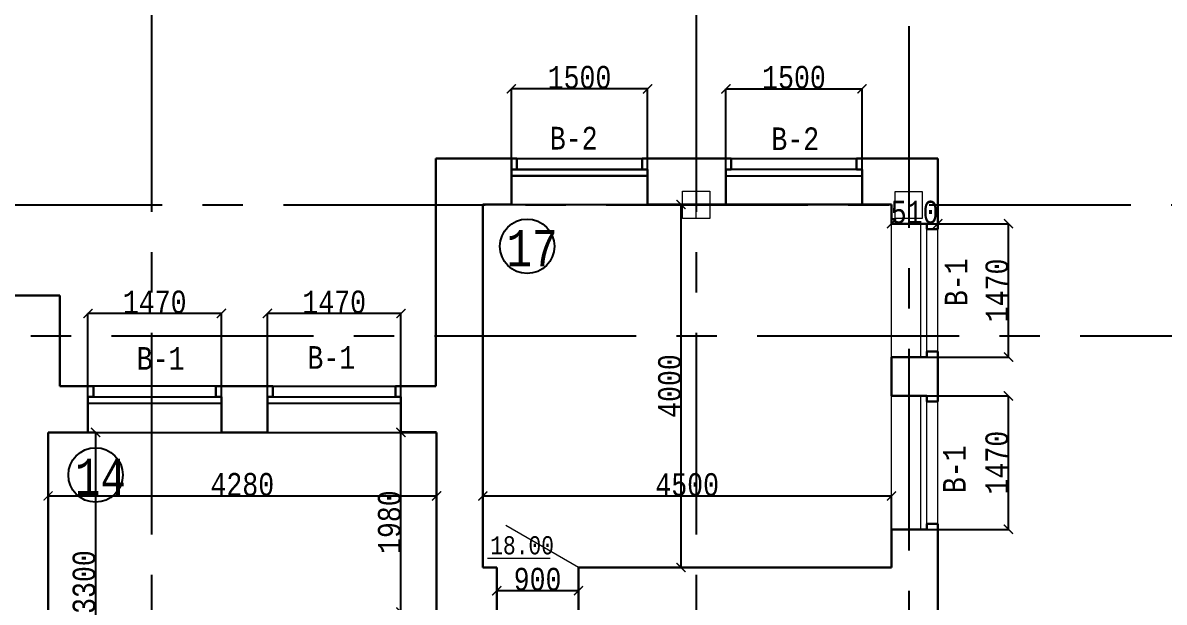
# Model space of a CAD drawing. Header units: millimetres. Extents: x -689206 to 4969298, y -1019800 to 703299.
# Drawn here: x 296955 to 309527, y -53482 to -47097 of the extents above; entities that cross this region are included whole.
import ezdxf

# ---------------------------------------------------------------- set-up
doc = ezdxf.new("R2010")
doc.units = ezdxf.units.MM
doc.linetypes.add('осеваяX2', pattern=[101.6, 63.5, -12.7, 12.7, -12.7])
for name, color, linetype, lineweight in [('ОКНА', 250, 'Continuous', 20), ('РАЗМЕРЫ', 7, 'Continuous', 9), ('Слой1', 7, 'Continuous', 30), ('стены', 7, 'Continuous', 20)]:
    doc.layers.add(name, color=color, linetype=linetype, lineweight=lineweight)
doc.layers.add('четотам', color=7, linetype='Continuous')
doc.styles.add('Аннотативный', font='isocteur.ttf', dxfattribs={"width": 0.7, "height": 250})
doc.dimstyles.new('Аннотативный', dxfattribs={"dimscale": 0, "dimtxt": 250, "dimasz": 100, "dimexe": 1.25, "dimexo": 0.625, "dimtad": 1, "dimdec": 0, "dimtxsty": 'Аннотативный', "dimblk": 'ARCHTICK', "dimcen": 2.5, "dimadec": 0, "dimazin": 0, "dimtfac": 1, "dimtdec": 0, "dimtmove": 0, "dimatfit": 3, "dimfxl": 1, "dimarcsym": 0})

# ---------------------------------------------------------------- blocks, each defined once
blk = doc.blocks.new('_ArchTick')
at = {"color": 0, "linetype": 'ByBlock', "const_width": 0.15}
blk.add_lwpolyline([(-0.5, -0.5), (0.5, 0.5)], dxfattribs=at)
blk = doc.blocks.new('*D934')
at = {"layer": 'Defpoints', "color": 0, "lineweight": 30, "transparency": 16777216}
for p in [(302337, -47825), (302337, -49100), (303837, -49100)]:
    blk.add_point(p, dxfattribs=at)
at = {"layer": 'стены', "color": 0, "lineweight": -2, "transparency": 16777216}
for p, q in [((302337, -49100), (302337, -47824)), ((303837, -47825), (302337, -47825)), ((303837, -49100), (303837, -47824))]:
    blk.add_line(p, q, dxfattribs=at)
at = {"layer": 'стены', "color": 0, "lineweight": -2, "transparency": 16777216, "xscale": 100, "yscale": 100, "zscale": 100, "rotation": 180}
blk.add_blockref('_ArchTick', (302337, -47825), dxfattribs=at)
at = {"layer": 'стены', "color": 0, "lineweight": -2, "transparency": 16777216, "xscale": 100, "yscale": 100, "zscale": 100}
blk.add_blockref('_ArchTick', (303837, -47825), dxfattribs=at)
at = {"layer": 'стены', "color": 0, "transparency": 16777216, "insert": (303087, -47699), "char_height": 250, "attachment_point": 5, "style": 'Аннотативный'}
blk.add_mtext('1500', dxfattribs=at)
blk = doc.blocks.new('*D935')
at = {"layer": 'Defpoints', "color": 0, "lineweight": 30, "transparency": 16777216}
for p in [(299650, -50300), (299650, -51610), (301120, -51610)]:
    blk.add_point(p, dxfattribs=at)
at = {"layer": 'стены', "color": 0, "lineweight": -2, "transparency": 16777216}
for p, q in [((299650, -51610), (299650, -50299)), ((301120, -50300), (299650, -50300)), ((301120, -51610), (301120, -50299))]:
    blk.add_line(p, q, dxfattribs=at)
at = {"layer": 'стены', "color": 0, "lineweight": -2, "transparency": 16777216, "xscale": 100, "yscale": 100, "zscale": 100, "rotation": 180}
blk.add_blockref('_ArchTick', (299650, -50300), dxfattribs=at)
at = {"layer": 'стены', "color": 0, "lineweight": -2, "transparency": 16777216, "xscale": 100, "yscale": 100, "zscale": 100}
blk.add_blockref('_ArchTick', (301120, -50300), dxfattribs=at)
at = {"layer": 'стены', "color": 0, "lineweight": 13, "transparency": 16777216, "insert": (300385, -50175), "char_height": 250, "attachment_point": 5, "style": 'Аннотативный'}
blk.add_mtext('1470', dxfattribs=at)
blk = doc.blocks.new('*D936')
at = {"layer": 'Defpoints', "color": 0, "lineweight": 30, "transparency": 16777216}
for p in [(297673, -50300), (297673, -51610), (299143, -51610)]:
    blk.add_point(p, dxfattribs=at)
at = {"layer": 'стены', "color": 0, "lineweight": -2, "transparency": 16777216}
for p, q in [((297673, -51610), (297673, -50299)), ((299143, -50300), (297673, -50300)), ((299143, -51610), (299143, -50299))]:
    blk.add_line(p, q, dxfattribs=at)
at = {"layer": 'стены', "color": 0, "lineweight": -2, "transparency": 16777216, "xscale": 100, "yscale": 100, "zscale": 100, "rotation": 180}
blk.add_blockref('_ArchTick', (297673, -50300), dxfattribs=at)
at = {"layer": 'стены', "color": 0, "lineweight": -2, "transparency": 16777216, "xscale": 100, "yscale": 100, "zscale": 100}
blk.add_blockref('_ArchTick', (299143, -50300), dxfattribs=at)
at = {"layer": 'стены', "color": 0, "lineweight": 13, "transparency": 16777216, "insert": (298408, -50175), "char_height": 250, "attachment_point": 5, "style": 'Аннотативный'}
blk.add_mtext('1470', dxfattribs=at)
blk = doc.blocks.new('*D906')
at = {"layer": 'Defpoints', "color": 0, "lineweight": 30, "transparency": 16777216}
for p in [(306199, -47825), (304699, -48712), (306199, -48712)]:
    blk.add_point(p, dxfattribs=at)
at = {"layer": 'стены', "color": 0, "lineweight": -2, "transparency": 16777216}
for p, q in [((304699, -48712), (304699, -47824)), ((304699, -47825), (306199, -47825)), ((306199, -48712), (306199, -47824))]:
    blk.add_line(p, q, dxfattribs=at)
at = {"layer": 'стены', "color": 0, "lineweight": -2, "transparency": 16777216, "xscale": 100, "yscale": 100, "zscale": 100, "rotation": 180}
blk.add_blockref('_ArchTick', (304699, -47825), dxfattribs=at)
at = {"layer": 'стены', "color": 0, "lineweight": -2, "transparency": 16777216, "xscale": 100, "yscale": 100, "zscale": 100}
blk.add_blockref('_ArchTick', (306199, -47825), dxfattribs=at)
at = {"layer": 'стены', "color": 0, "lineweight": 25, "transparency": 16777216, "insert": (305449, -47699), "char_height": 250, "attachment_point": 5, "style": 'Аннотативный'}
blk.add_mtext('1500', dxfattribs=at)
blk = doc.blocks.new('*D966')
at = {"layer": 'Defpoints', "color": 0, "lineweight": 30, "transparency": 16777216}
for p in [(297233, -51610), (301513, -51610), (301513, -52311)]:
    blk.add_point(p, dxfattribs=at)
at = {"layer": 'РАЗМЕРЫ', "color": 0, "lineweight": -2, "transparency": 16777216}
for p, q in [((297233, -51611), (297233, -52312)), ((301513, -51611), (301513, -52312)), ((297233, -52311), (301513, -52311))]:
    blk.add_line(p, q, dxfattribs=at)
at = {"layer": 'РАЗМЕРЫ', "color": 0, "lineweight": -2, "transparency": 16777216, "xscale": 100, "yscale": 100, "zscale": 100, "rotation": 180}
blk.add_blockref('_ArchTick', (297233, -52311), dxfattribs=at)
at = {"layer": 'РАЗМЕРЫ', "color": 0, "lineweight": -2, "transparency": 16777216, "xscale": 100, "yscale": 100, "zscale": 100}
blk.add_blockref('_ArchTick', (301513, -52311), dxfattribs=at)
at = {"layer": 'РАЗМЕРЫ', "color": 0, "lineweight": 13, "transparency": 16777216, "insert": (299373, -52185), "char_height": 250, "attachment_point": 5, "style": 'Аннотативный'}
blk.add_mtext('4280', dxfattribs=at)
blk = doc.blocks.new('*D969')
at = {"layer": 'Defpoints', "color": 0, "lineweight": 30, "transparency": 16777216}
for p in [(306523, -51209), (307811, -51209), (306523, -52679)]:
    blk.add_point(p, dxfattribs=at)
at = {"layer": 'РАЗМЕРЫ', "color": 0, "lineweight": -2, "transparency": 16777216}
for p, q in [((306523, -51209), (307812, -51209)), ((307811, -52679), (307811, -51209)), ((306523, -52679), (307812, -52679))]:
    blk.add_line(p, q, dxfattribs=at)
at = {"layer": 'РАЗМЕРЫ', "color": 0, "lineweight": -2, "transparency": 16777216, "xscale": 100, "yscale": 100, "zscale": 100}
for p, rotation in [((307811, -51209), 90), ((307811, -52679), 270)]:
    blk.add_blockref('_ArchTick', p, dxfattribs=dict(at, rotation=rotation))
at = {"layer": 'РАЗМЕРЫ', "color": 0, "lineweight": 13, "transparency": 16777216, "insert": (307685, -51944), "char_height": 250, "attachment_point": 5, "rotation": 90, "style": 'Аннотативный'}
blk.add_mtext('1470', dxfattribs=at)
blk = doc.blocks.new('*D978')
at = {"layer": 'Defpoints', "color": 0, "lineweight": 30, "transparency": 16777216}
for p in [(306523, -49311), (307812, -49311), (306523, -50781)]:
    blk.add_point(p, dxfattribs=at)
at = {"layer": 'РАЗМЕРЫ', "color": 0, "lineweight": -2, "transparency": 16777216}
for p, q in [((306523, -49311), (307813, -49311)), ((307812, -50781), (307812, -49311)), ((306523, -50781), (307813, -50781))]:
    blk.add_line(p, q, dxfattribs=at)
at = {"layer": 'РАЗМЕРЫ', "color": 0, "lineweight": -2, "transparency": 16777216, "xscale": 100, "yscale": 100, "zscale": 100}
for p, rotation in [((307812, -49311), 90), ((307812, -50781), 270)]:
    blk.add_blockref('_ArchTick', p, dxfattribs=dict(at, rotation=rotation))
at = {"layer": 'РАЗМЕРЫ', "color": 0, "lineweight": 13, "transparency": 16777216, "insert": (307686, -50046), "char_height": 250, "attachment_point": 5, "rotation": 90, "style": 'Аннотативный'}
blk.add_mtext('1470', dxfattribs=at)
blk = doc.blocks.new('*D1038')
at = {"layer": 'Defpoints', "color": 0, "linetype": 'ByBlock', "lineweight": 30, "transparency": 16777216}
for p in [(302175, -53355), (302175, -53355), (303075, -53355)]:
    blk.add_point(p, dxfattribs=at)
at = {"layer": 'РАЗМЕРЫ', "color": 0, "linetype": 'ByBlock', "lineweight": -2, "transparency": 16777216}
for p, q in [((302175, -53355), (302175, -53354)), ((303075, -53355), (302175, -53355)), ((303075, -53355), (303075, -53354))]:
    blk.add_line(p, q, dxfattribs=at)
at = {"layer": 'РАЗМЕРЫ', "color": 0, "linetype": 'ByBlock', "lineweight": -2, "transparency": 16777216, "xscale": 100, "yscale": 100, "zscale": 100, "rotation": 180}
blk.add_blockref('_ArchTick', (302175, -53355), dxfattribs=at)
at = {"layer": 'РАЗМЕРЫ', "color": 0, "linetype": 'ByBlock', "lineweight": -2, "transparency": 16777216, "xscale": 100, "yscale": 100, "zscale": 100}
blk.add_blockref('_ArchTick', (303075, -53355), dxfattribs=at)
at = {"layer": 'РАЗМЕРЫ', "color": 0, "linetype": 'ByBlock', "lineweight": 13, "transparency": 16777216, "insert": (302625, -53230), "char_height": 250, "attachment_point": 5, "style": 'Аннотативный'}
blk.add_mtext('900', dxfattribs=at)
blk = doc.blocks.new('*D1056')
at = {"layer": 'Defpoints', "color": 0, "linetype": 'ByBlock', "lineweight": 30, "transparency": 16777216}
for p in [(306523, -49311), (307033, -49311), (307033, -49311)]:
    blk.add_point(p, dxfattribs=at)
at = {"layer": 'РАЗМЕРЫ', "color": 0, "linetype": 'ByBlock', "lineweight": -2, "transparency": 16777216}
for p, q in [((306523, -49310), (306523, -49310)), ((306523, -49311), (307033, -49311)), ((307033, -49310), (307033, -49310))]:
    blk.add_line(p, q, dxfattribs=at)
at = {"layer": 'РАЗМЕРЫ', "color": 0, "linetype": 'ByBlock', "lineweight": -2, "transparency": 16777216, "xscale": 100, "yscale": 100, "zscale": 100, "rotation": 180}
blk.add_blockref('_ArchTick', (306523, -49311), dxfattribs=at)
at = {"layer": 'РАЗМЕРЫ', "color": 0, "linetype": 'ByBlock', "lineweight": -2, "transparency": 16777216, "xscale": 100, "yscale": 100, "zscale": 100}
blk.add_blockref('_ArchTick', (307033, -49311), dxfattribs=at)
at = {"layer": 'РАЗМЕРЫ', "color": 0, "linetype": 'ByBlock', "lineweight": 20, "transparency": 16777216, "insert": (306778, -49185), "char_height": 250, "attachment_point": 5, "style": 'Аннотативный'}
blk.add_mtext('510', dxfattribs=at)
blk = doc.blocks.new('*D1057')
at = {"layer": 'Defpoints', "color": 0, "linetype": 'ByBlock', "lineweight": 30, "transparency": 16777216}
for p in [(304205, -49100), (306523, -49100), (306523, -53100)]:
    blk.add_point(p, dxfattribs=at)
at = {"layer": 'РАЗМЕРЫ', "color": 0, "linetype": 'ByBlock', "lineweight": -2, "transparency": 16777216}
for p, q in [((306522, -49100), (304204, -49100)), ((304205, -53100), (304205, -49100)), ((306522, -53100), (304204, -53100))]:
    blk.add_line(p, q, dxfattribs=at)
at = {"layer": 'РАЗМЕРЫ', "color": 0, "linetype": 'ByBlock', "lineweight": -2, "transparency": 16777216, "xscale": 100, "yscale": 100, "zscale": 100}
for p, rotation in [((304205, -49100), 90), ((304205, -53100), 270)]:
    blk.add_blockref('_ArchTick', p, dxfattribs=dict(at, rotation=rotation))
at = {"layer": 'РАЗМЕРЫ', "color": 0, "linetype": 'ByBlock', "lineweight": 20, "transparency": 16777216, "insert": (304080, -51100), "char_height": 250, "attachment_point": 5, "rotation": 90, "style": 'Аннотативный'}
blk.add_mtext('4000', dxfattribs=at)
blk = doc.blocks.new('*D1058')
at = {"layer": 'Defpoints', "color": 0, "linetype": 'ByBlock', "lineweight": 30, "transparency": 16777216}
for p in [(302023, -52312), (302023, -53100), (306523, -53100)]:
    blk.add_point(p, dxfattribs=at)
at = {"layer": 'РАЗМЕРЫ', "color": 0, "linetype": 'ByBlock', "lineweight": -2, "transparency": 16777216}
for p, q in [((302023, -53100), (302023, -52311)), ((306523, -52312), (302023, -52312)), ((306523, -53100), (306523, -52311))]:
    blk.add_line(p, q, dxfattribs=at)
at = {"layer": 'РАЗМЕРЫ', "color": 0, "linetype": 'ByBlock', "lineweight": -2, "transparency": 16777216, "xscale": 100, "yscale": 100, "zscale": 100, "rotation": 180}
blk.add_blockref('_ArchTick', (302023, -52312), dxfattribs=at)
at = {"layer": 'РАЗМЕРЫ', "color": 0, "linetype": 'ByBlock', "lineweight": -2, "transparency": 16777216, "xscale": 100, "yscale": 100, "zscale": 100}
blk.add_blockref('_ArchTick', (306523, -52312), dxfattribs=at)
at = {"layer": 'РАЗМЕРЫ', "color": 0, "linetype": 'ByBlock', "lineweight": 20, "transparency": 16777216, "insert": (304273, -52187), "char_height": 250, "attachment_point": 5, "style": 'Аннотативный'}
blk.add_mtext('4500', dxfattribs=at)
blk = doc.blocks.new('*D1064')
at = {"layer": 'Defpoints', "color": 0, "linetype": 'ByBlock', "lineweight": 20, "transparency": 16777216}
for p in [(297233, -51610), (297233, -54910), (297757, -54910)]:
    blk.add_point(p, dxfattribs=at)
at = {"layer": 'РАЗМЕРЫ', "color": 0, "linetype": 'ByBlock', "lineweight": -2, "transparency": 16777216}
for p, q in [((297233, -51610), (297758, -51610)), ((297757, -51610), (297757, -54910)), ((297233, -54910), (297758, -54910))]:
    blk.add_line(p, q, dxfattribs=at)
at = {"layer": 'РАЗМЕРЫ', "color": 0, "linetype": 'ByBlock', "lineweight": -2, "transparency": 16777216, "xscale": 100, "yscale": 100, "zscale": 100}
for p, rotation in [((297757, -51610), 90), ((297757, -54910), 270)]:
    blk.add_blockref('_ArchTick', p, dxfattribs=dict(at, rotation=rotation))
at = {"layer": 'РАЗМЕРЫ', "color": 0, "linetype": 'ByBlock', "lineweight": 20, "transparency": 16777216, "insert": (297631, -53260), "char_height": 250, "attachment_point": 5, "rotation": 90, "style": 'Аннотативный'}
blk.add_mtext('3300', dxfattribs=at)
blk = doc.blocks.new('*D1065')
at = {"layer": 'Defpoints', "color": 0, "linetype": 'ByBlock', "lineweight": 20, "transparency": 16777216}
for p in [(301120, -51610), (301513, -51610), (301513, -53590)]:
    blk.add_point(p, dxfattribs=at)
at = {"layer": 'РАЗМЕРЫ', "color": 0, "linetype": 'ByBlock', "lineweight": -2, "transparency": 16777216}
for p, q in [((301512, -51610), (301119, -51610)), ((301120, -53590), (301120, -51610)), ((301512, -53590), (301119, -53590))]:
    blk.add_line(p, q, dxfattribs=at)
at = {"layer": 'РАЗМЕРЫ', "color": 0, "linetype": 'ByBlock', "lineweight": -2, "transparency": 16777216, "xscale": 100, "yscale": 100, "zscale": 100}
for p, rotation in [((301120, -51610), 90), ((301120, -53590), 270)]:
    blk.add_blockref('_ArchTick', p, dxfattribs=dict(at, rotation=rotation))
at = {"layer": 'РАЗМЕРЫ', "color": 0, "linetype": 'ByBlock', "lineweight": 20, "transparency": 16777216, "insert": (300994, -52600), "char_height": 250, "attachment_point": 5, "rotation": 90, "style": 'Аннотативный'}
blk.add_mtext('1980', dxfattribs=at)

msp = doc.modelspace()

# ---------------------------------------------------------------- linework, layer by layer
at = {"layer": 'ОКНА'}
for p, q in [((306912.8, -49311), (306842.8, -49311)), ((306842.8, -49311), (306842.8, -50781)), ((306912.8, -49371), (306912.8, -49311)), ((306912.8, -50721), (306912.8, -49371)), ((306912.8, -51209.1), (306842.8, -51209.1)), ((306842.8, -51209.1), (306842.8, -52679.1)), ((306912.8, -51269.1), (306912.8, -51209.1)), ((306912.8, -52619.1), (306912.8, -51269.1))]:
    msp.add_line(p, q, dxfattribs=at)
at = {"layer": 'РАЗМЕРЫ'}
for p, q in [((306522.8, -50781), (306522.8, -49311)), ((307032.8, -50721), (307032.8, -49371)), ((306522.8, -52679.1), (306522.8, -51209.1)), ((307032.8, -52619.1), (307032.8, -51269.1)), ((302074.4, -52997.7), (302763.7, -52997.7))]:
    msp.add_line(p, q, dxfattribs=at)
at = {"layer": 'РАЗМЕРЫ', "linetype": 'ByBlock', "lineweight": 20}
msp.add_line((301512.8, -53590.3), (301512.8, -53410.3), dxfattribs=at)
at = {"layer": 'Слой1'}
for p, q in [((306522.8, -49311), (306912.8, -49311)), ((306912.8, -49311), (306912.8, -49371)), ((306912.8, -49371), (307032.8, -49371)), ((307032.8, -49371), (306912.8, -49371)), ((306912.8, -50781), (306522.8, -50781)), ((307032.8, -50721), (306912.8, -50721)), ((306912.8, -50721), (306912.8, -50781)), ((307032.8, -50781), (307032.8, -50721)), ((306522.8, -51209.1), (306912.8, -51209.1)), ((306912.8, -51209.1), (306912.8, -51269.1)), ((306912.8, -51269.1), (307032.8, -51269.1)), ((307032.8, -51269.1), (306912.8, -51269.1)), ((307032.8, -52619.1), (306912.8, -52619.1)), ((306912.8, -52619.1), (306912.8, -52679.1)), ((306912.8, -52679.1), (306522.8, -52679.1))]:
    msp.add_line(p, q, dxfattribs=at)
at = {"layer": 'стены', "linetype": 'осеваяX2', "lineweight": 25, "ltscale": 35}
for p, q in [((298372.7, -46956.8), (298372.7, -92560)), ((304372.7, -46956.8), (304372.7, -90460)), ((306712.8, -47134.9), (306712.8, -92560)), ((285600.8, -49102.3), (328372.7, -49102.3)), ((262372.7, -50545.9), (328372.7, -50545.9))]:
    msp.add_line(p, q, dxfattribs=at)
at = {"layer": 'стены', "lineweight": 30}
for p, q in [((301504.8, -48592.3), (301504.8, -51100.3)), ((301504.8, -48592.3), (302396.7, -48592.3)), ((302396.7, -48712.3), (302396.7, -48592.3)), ((303776.7, -48712.3), (303776.7, -48592.3)), ((304758.8, -48592.3), (303776.7, -48592.3)), ((304758.8, -48712.3), (304758.8, -48592.3)), ((306138.8, -48712.3), (306138.8, -48592.3)), ((306138.8, -48592.3), (307032.8, -48592.3)), ((307032.8, -49371), (307032.8, -48592.3)), ((302336.7, -49100.3), (302336.7, -48712.3)), ((302336.7, -48712.3), (302396.7, -48712.3)), ((303836.7, -48712.3), (303776.7, -48712.3)), ((303836.7, -49100.3), (303836.7, -48712.3)), ((304698.8, -49100.3), (304698.8, -48712.3)), ((304698.8, -48712.3), (304758.8, -48712.3)), ((306198.8, -48712.3), (306138.8, -48712.3)), ((306198.8, -49100.3), (306198.8, -48712.3)), ((302022.8, -49100.3), (302022.8, -53100.3)), ((302336.7, -49100.3), (302022.8, -49100.3)), ((303836.7, -49100.3), (304698.8, -49100.3)), ((306198.8, -49100.3), (306522.8, -49100.3)), ((306522.8, -49100.3), (306522.8, -49311)), ((307032.8, -49371), (307032.8, -49100.3)), ((295944.6, -50100.3), (297362.8, -50100.3)), ((297002.8, -50100.3), (297362.8, -50100.3)), ((297362.8, -51100.3), (297362.8, -50100.3)), ((306522.8, -50781), (306522.8, -51209.1)), ((307032.8, -51269.1), (307032.8, -50721)), ((307032.8, -51269.1), (307032.8, -50721)), ((297733, -51100.3), (297362.8, -51100.3)), ((297733, -51220.3), (297733, -51100.3)), ((299083, -51220.3), (299083, -51100.3)), ((299709.8, -51100.3), (299083, -51100.3)), ((299709.8, -51220.3), (299709.8, -51100.3)), ((301059.8, -51220.3), (301059.8, -51100.3)), ((301059.8, -51100.3), (301504.8, -51100.3)), ((297673, -51220.3), (297733, -51220.3)), ((297673, -51220.3), (297673, -51610.3)), ((299083, -51220.3), (299143, -51220.3)), ((299143, -51220.3), (299143, -51610.3)), ((299649.8, -51220.3), (299709.8, -51220.3)), ((299649.8, -51220.3), (299649.8, -51610.3)), ((301059.8, -51220.3), (301119.8, -51220.3)), ((301119.8, -51220.3), (301119.8, -51610.3)), ((297232.8, -54910.3), (297232.8, -51610.3)), ((297673, -51610.3), (297232.8, -51610.3)), ((299649.8, -51610.3), (299143, -51610.3)), ((301512.8, -51610.3), (301119.8, -51610.3)), ((301512.8, -53590.3), (301512.8, -51610.3)), ((307032.8, -53610.3), (307032.8, -52619.1)), ((307032.8, -53688.4), (307032.8, -52619.1)), ((306522.8, -52679.1), (306522.8, -53100.3)), ((302022.8, -53100.3), (302174.8, -53100.3)), ((302174.8, -53100.3), (302174.8, -53610.3)), ((303074.8, -53100.3), (306522.8, -53100.3)), ((306522.8, -53100.3), (303074.8, -53100.3)), ((303074.8, -53100.3), (303074.8, -53610.3))]:
    msp.add_line(p, q, dxfattribs=at)
at = {"layer": 'стены', "color": 7, "lineweight": 25, "true_color": 0xffffff}
for p, q in [((302336.7, -48592.3), (302336.7, -48712.3)), ((302396.7, -48712.3), (302396.7, -48592.3)), ((303776.7, -48712.3), (303776.7, -48592.3)), ((302336.7, -48712.3), (302396.7, -48712.3)), ((303836.7, -48712.3), (303776.7, -48712.3)), ((303836.7, -48712.3), (303836.7, -48782.3))]:
    msp.add_line(p, q, dxfattribs=at)
at = {"layer": 'стены', "lineweight": 25}
for p, q in [((302396.7, -48592.3), (303776.7, -48592.3)), ((304758.8, -48592.3), (306138.8, -48592.3)), ((302336.7, -48712.3), (303836.7, -48712.3)), ((303776.7, -48712.3), (302336.7, -48712.3)), ((306138.8, -48712.3), (304698.8, -48712.3)), ((303836.7, -48782.3), (302336.7, -48782.3)), ((302336.7, -48782.3), (303836.7, -48782.3)), ((302336.7, -49100.3), (302336.7, -48845.3)), ((304698.8, -48782.3), (306198.8, -48782.3)), ((302336.7, -49100.3), (303836.7, -49100.3)), ((304698.8, -49100.3), (306198.8, -49100.3)), ((299083, -51100.3), (297733, -51100.3)), ((299709.8, -51100.3), (301059.8, -51100.3)), ((297673, -51290.3), (299143, -51290.3)), ((297733, -51220.3), (299083, -51220.3)), ((299649.8, -51290.3), (301119.8, -51290.3)), ((299709.8, -51220.3), (301059.8, -51220.3)), ((297673, -51610.3), (299143, -51610.3)), ((299649.8, -51610.3), (301119.8, -51610.3))]:
    msp.add_line(p, q, dxfattribs=at)
at = {"layer": 'стены', "color": 152, "lineweight": 30, "true_color": 0x2776bb}
for p, q in [((302336.7, -49100.3), (302336.7, -48742.3)), ((303836.7, -49100.3), (303836.7, -48742.3)), ((306882.8, -49311), (306522.8, -49311)), ((306522.8, -50781), (306882.8, -50781)), ((297673, -51610.3), (297673, -51250.3)), ((299143, -51250.3), (299143, -51610.3)), ((299649.8, -51610.3), (299649.8, -51250.3)), ((301119.8, -51250.3), (301119.8, -51610.3)), ((306882.8, -51209.1), (306522.8, -51209.1)), ((306882.8, -51209.1), (306522.8, -51209.1)), ((306522.8, -52679.1), (306882.8, -52679.1)), ((306522.8, -52679.1), (306882.8, -52679.1))]:
    msp.add_line(p, q, dxfattribs=at)
at = {"layer": 'стены', "color": 152, "lineweight": 25, "true_color": 0x2776bb}
for p, q in [((304698.8, -49100.3), (304698.8, -48845.3)), ((307032.8, -51269.1), (307032.8, -51070.9))]:
    msp.add_line(p, q, dxfattribs=at)
at = {"layer": 'стены'}
for p, q in [((304372.7, -49252.3), (304372.7, -48952.3)), ((304222.7, -49102.3), (304522.7, -49102.3)), ((303074.8, -53100.3), (302274.1, -52638)), ((302022.8, -53100.3), (302174.8, -53100.3))]:
    msp.add_line(p, q, dxfattribs=at)
at = {"layer": 'стены', "color": 7, "lineweight": 30, "true_color": 0xffffff}
msp.add_line((301119.8, -51610.3), (301512.8, -51610.3), dxfattribs=at)
at = {"layer": 'стены', "lineweight": 20}
for points in [[(304222.7, -48952.3), (304522.7, -48952.3), (304522.7, -49252.3), (304222.7, -49252.3)], [(306562.8, -48954.3), (306862.8, -48954.3), (306862.8, -49254.3), (306562.8, -49254.3)]]:
    msp.add_lwpolyline(points, close=True, dxfattribs=at)
at = {"layer": 'четотам'}
for centre in [(302510, -49560), (297756.8, -52080)]:
    msp.add_circle(centre, 300, dxfattribs=at)

# ---------------------------------------------------------------- texts
at = {"layer": 'РАЗМЕРЫ', "lineweight": 20, "ltscale": 150, "attachment_point": 1, "style": 'Аннотативный'}
for s, insert, char_height, width in [('В-2', (302760, -48243.3), 250, 922.913), ('В-2', (305200, -48250), 250, 922.913), ('17', (302282, -49380.1), 401.1, 1460), ('В-1', (300090, -50660), 250, 922.913), ('В-1', (298210, -50670), 250, 922.913), ('14', (297528.8, -51900.1), 401.1, 1460)]:
    msp.add_mtext(s, dxfattribs=dict(at, insert=insert, char_height=char_height, width=width))
at = {"layer": 'РАЗМЕРЫ', "lineweight": 20, "ltscale": 150, "char_height": 250, "width": 922.913, "attachment_point": 1, "rotation": 90, "style": 'Аннотативный'}
for insert in [(307110, -50220), (307090, -52280)]:
    msp.add_mtext('В-1', dxfattribs=dict(at, insert=insert))
at = {"layer": 'РАЗМЕРЫ', "insert": (302103.7, -52754.9), "char_height": 200, "width": 656.117, "attachment_point": 1, "style": 'Аннотативный'}
msp.add_mtext('18.00', dxfattribs=at)

# ---------------------------------------------------------------- dimensions: what is measured, and where the dimension line sits
at = {"layer": 'РАЗМЕРЫ', "linetype": 'ByBlock', "lineweight": 20}
for base, p1, p2, picture, middle in [((307032.8, -49311), (306522.8, -49311), (307032.8, -49311), '*D1056', (306777.8, -49185.4)), ((302022.8, -52312.3), (306522.8, -53100.3), (302022.8, -53100.3), '*D1058', (304272.8, -52186.7))]:
    dim = msp.add_linear_dim(base=base, p1=p1, p2=p2, dimstyle='Аннотативный', dxfattribs=at)
    dim.commit()
    dim.dimension.update_dxf_attribs({"geometry": picture, "text_midpoint": middle})
for base, p1, p2, picture, middle in [((304205.5, -49100.3), (306522.8, -53100.3), (306522.8, -49100.3), '*D1057', (304079.9, -51100.3)), ((297756.8, -54910.3), (297232.8, -51610.3), (297232.8, -54910.3), '*D1064', (297631.1, -53260.3)), ((301119.8, -51610.3), (301512.8, -53590.3), (301512.8, -51610.3), '*D1065', (300994.1, -52600.3))]:
    dim = msp.add_linear_dim(base=base, p1=p1, p2=p2, angle=90, dimstyle='Аннотативный', dxfattribs=at)
    dim.commit()
    dim.dimension.update_dxf_attribs({"geometry": picture, "text_midpoint": middle})
at = {"layer": 'РАЗМЕРЫ', "lineweight": 13}
for base, p1, p2, picture, middle in [((307811.9, -49311), (306522.8, -50781), (306522.8, -49311), '*D978', (307686.3, -50046)), ((307810.6, -51209.1), (306522.8, -52679.1), (306522.8, -51209.1), '*D969', (307685, -51944.1))]:
    dim = msp.add_linear_dim(base=base, p1=p1, p2=p2, angle=90, dimstyle='Аннотативный', dxfattribs=at)
    dim.commit()
    dim.dimension.update_dxf_attribs({"geometry": picture, "text_midpoint": middle})
dim = msp.add_linear_dim(base=(301512.8, -52311.1), p1=(297232.8, -51610.3), p2=(301512.8, -51610.3), dimstyle='Аннотативный', dxfattribs=at)
dim.commit()
dim.dimension.update_dxf_attribs({"geometry": '*D966', "text_midpoint": (299372.8, -52185.4)})
at = {"layer": 'РАЗМЕРЫ', "color": 18, "linetype": 'ByBlock', "lineweight": 13, "true_color": 0x000000}
dim = msp.add_linear_dim(base=(302174.8, -53355.3), p1=(303074.8, -53355.3), p2=(302174.8, -53355.3), dimstyle='Аннотативный', dxfattribs=at)
dim.commit()
dim.dimension.update_dxf_attribs({"geometry": '*D1038', "text_midpoint": (302624.8, -53229.7)})
at = {"layer": 'стены'}
dim = msp.add_linear_dim(base=(302336.7, -47825.1), p1=(303836.7, -49100.3), p2=(302336.7, -49100.3), dimstyle='Аннотативный', dxfattribs=at)
dim.commit()
dim.dimension.update_dxf_attribs({"geometry": '*D934', "text_midpoint": (303086.7, -47699.5)})
at = {"layer": 'стены', "lineweight": 25}
dim = msp.add_linear_dim(base=(306198.8, -47825.1), p1=(304698.8, -48712.3), p2=(306198.8, -48712.3), dimstyle='Аннотативный', dxfattribs=at)
dim.commit()
dim.dimension.update_dxf_attribs({"geometry": '*D906', "text_midpoint": (305448.8, -47699.5)})
at = {"layer": 'стены', "lineweight": 13}
for base, p1, p2, picture, middle in [((297673, -50300.3), (299143, -51610.3), (297673, -51610.3), '*D936', (298408, -50174.7)), ((299649.8, -50300.3), (301119.8, -51610.3), (299649.8, -51610.3), '*D935', (300384.8, -50174.7))]:
    dim = msp.add_linear_dim(base=base, p1=p1, p2=p2, dimstyle='Аннотативный', dxfattribs=at)
    dim.commit()
    dim.dimension.update_dxf_attribs({"geometry": picture, "text_midpoint": middle})

doc.saveas('drawing.dxf')
